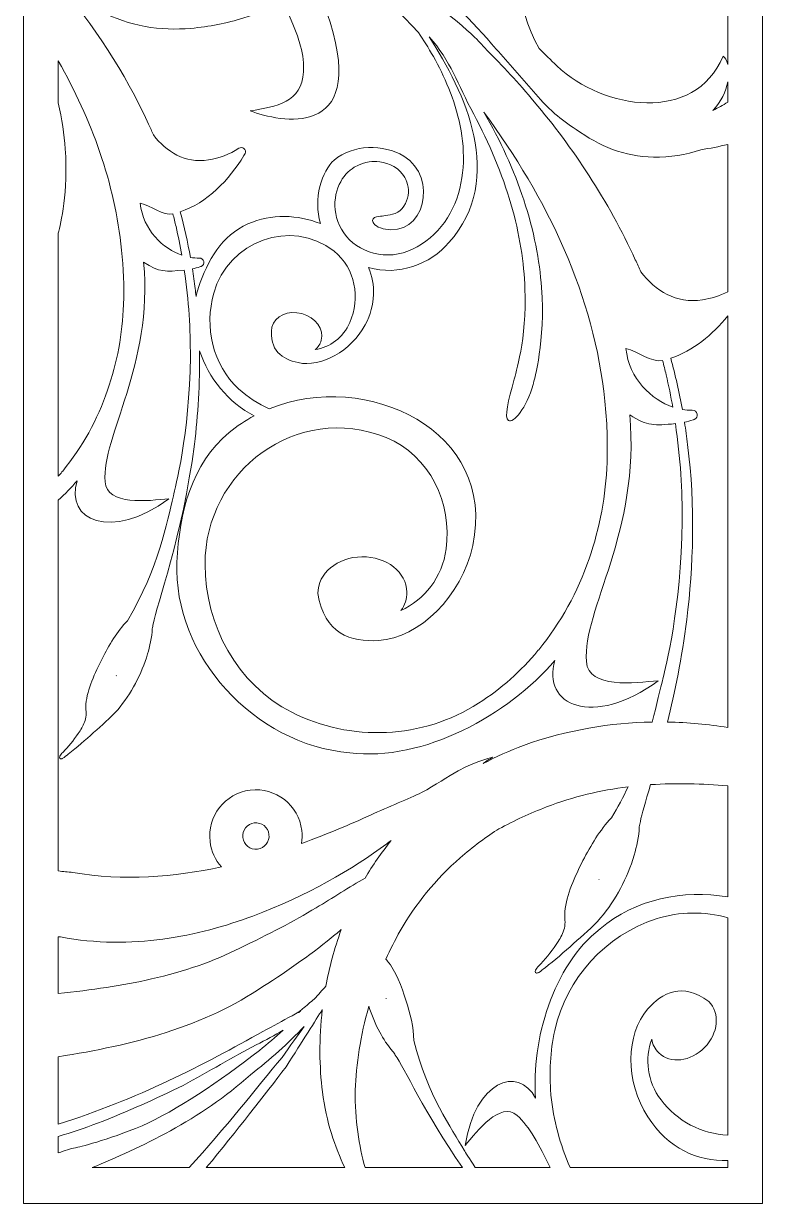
# Model space of a CAD drawing. Header units: centimetres. Extents: x -8.5 to 9.8, y -14.2 to 14.2.
# Drawn here: x 1.46 to 9.85, y -14.23 to -0.86 of the extents above; entities that cross this region are included whole.
import ezdxf

# ---------------------------------------------------------------- set-up
doc = ezdxf.new("R2010")
doc.units = ezdxf.units.CM
doc.header["$MEASUREMENT"] = 0
doc.layers.add('layer 1', color=7, linetype='Continuous')

msp = doc.modelspace()

# ---------------------------------------------------------------- linework, layer by layer
at = {"layer": 'layer 1', "color": 242, "lineweight": 9}
for points, knots in [([(9.84552, 14.24162), (9.84552, 14.24162), (1.46417, 14.24162), (1.46417, 14.24162), (1.46417, 14.24162), (1.46417, 14.24162), (1.46417, -14.23494), (1.46417, -14.23494), (1.46417, -14.23494), (1.46417, -14.23494), (9.84552, -14.23494), (9.84552, -14.23494), (9.84552, -14.23494), (9.84552, -14.23494), (9.84552, 14.24162), (9.84552, 14.24162)], [0, 0, 0, 0, 0.2, 0.2, 0.2, 0.2, 0.4, 0.4, 0.4, 0.4, 0.6, 0.6, 0.6, 0.6, 1, 1, 1, 1]), ([(1.85765, -0.40144), (1.85765, -0.40144), (1.85765, -0.30771), (1.85765, -0.30771), (1.85765, -0.30771), (1.91687, -0.37494), (1.98825, -0.45727), (2.07079, -0.52835), (2.07079, -0.52835), (2.15368, -0.60099), (2.24491, -0.66594), (2.34473, -0.71964), (2.34473, -0.71964), (2.65427, -0.89043), (3.02168, -0.94423), (3.36215, -0.91408), (3.36215, -0.91408), (3.56923, -0.89549), (3.7669, -0.85657), (3.96103, -0.79649), (3.96103, -0.79649), (4.10177, -0.75296), (4.23354, -0.70708), (4.3758, -0.58124), (4.3758, -0.58124), (4.05701, -0.58329), (3.72261, -0.611), (3.40088, -0.65195), (3.40088, -0.65195), (3.87973, -0.49921), (3.86939, -0.00051), (3.76792, 0.05022), (3.76792, 0.05022), (3.47796, -0.62961), (2.5648, -0.48889), (2.09039, -0.04586), (2.09039, -0.04586), (2.01103, 0.03245), (1.93363, 0.10767), (1.85765, 0.1802), (1.85765, 0.1802), (1.85765, 0.1802), (1.85765, 2.74201), (1.85765, 2.74201), (1.85765, 2.74201), (2.14894, 1.78289), (2.80915, 1.0714), (3.54164, 0.38582), (3.54164, 0.38582), (3.99459, -0.03813), (4.42247, -0.47857), (4.60727, -1.11497), (4.60727, -1.11497), (4.63537, -1.21811), (4.64503, -1.32027), (4.64008, -1.40723), (4.64008, -1.40723), (4.62022, -1.75596), (4.33416, -1.80027), (4.03429, -1.84935), (4.03429, -1.84935), (4.37155, -1.97768), (5.35401, -2.18018), (4.94233, -0.84509), (4.94233, -0.84509), (4.68913, -0.02399), (3.74183, 0.87117), (2.85068, 1.67992), (2.85068, 1.67992), (2.20253, 2.26813), (1.83531, 3.15393), (1.86625, 3.51108), (1.86625, 3.51108), (1.86625, 3.51108), (1.85814, 3.49352), (1.85814, 3.49352), (1.85814, 3.49352), (1.85814, 3.49352), (1.85765, 3.50298), (1.85765, 3.50298), (1.85765, 3.50298), (1.85765, 3.50298), (1.85765, 3.81947), (1.85765, 3.81947), (1.85765, 3.81947), (1.86472, 3.9558), (1.88146, 4.10242), (1.91195, 4.25738), (1.91195, 4.25738), (1.95902, 4.47213), (2.05014, 4.69158), (2.18069, 4.90267), (2.18069, 4.90267), (2.30514, 5.03348), (2.53987, 5.25689), (2.76569, 5.39449), (2.76569, 5.39449), (3.25912, 5.70134), (3.80877, 5.86312), (4.56466, 5.92776), (4.56466, 5.92776), (5.1375, 6.0281), (5.71449, 5.98097), (6.25069, 5.86491), (6.25069, 5.86491), (6.18165, 5.78776), (6.1347, 5.68933), (6.12128, 5.5786), (6.12128, 5.5786), (6.11123, 5.49621), (6.12089, 5.41605), (6.1465, 5.34273), (6.1465, 5.34273), (5.71621, 5.61073), (5.20777, 5.78378), (4.65119, 5.72834), (4.65119, 5.72834), (4.13941, 5.67736), (3.65246, 5.44843), (3.28785, 5.09636), (3.28785, 5.09636), (3.10568, 4.91943), (2.95387, 4.71349), (2.83988, 4.48846), (2.83988, 4.48846), (2.72621, 4.26314), (2.6535, 4.01962), (2.61351, 3.77343), (2.61351, 3.77343), (2.50308, 3.1052), (2.64905, 2.40576), (3.00786, 1.84269), (3.00786, 1.84269), (3.5986, 0.89269), (5.1583, -0.10163), (5.94348, -0.96251), (5.94348, -0.96251), (5.99772, -1.04243), (6.0549, -1.13393), (6.11316, -1.23477), (6.11316, -1.23477), (6.23423, -1.45141), (6.35613, -1.71735), (6.41696, -2.01962), (6.41696, -2.01962), (6.47793, -2.31879), (6.47275, -2.66333), (6.33073, -2.95757), (6.33073, -2.95757), (6.1934, -3.24665), (5.90487, -3.48124), (5.59941, -3.483), (5.59941, -3.483), (5.45081, -3.48412), (5.30396, -3.4314), (5.19811, -3.34448), (5.19811, -3.34448), (5.09122, -3.25737), (5.02608, -3.13381), (5.00463, -3.01493), (5.00463, -3.01493), (4.98251, -2.894), (5.00287, -2.77809), (5.04469, -2.68578), (5.04469, -2.68578), (5.08577, -2.59347), (5.15119, -2.52867), (5.21486, -2.48898), (5.21486, -2.48898), (5.34524, -2.40954), (5.45116, -2.42471), (5.47172, -2.42332), (5.47172, -2.42332), (5.56012, -2.43248), (5.69126, -2.45944), (5.77514, -2.58083), (5.77514, -2.58083), (5.8154, -2.64052), (5.83947, -2.72248), (5.82595, -2.80727), (5.82595, -2.80727), (5.81341, -2.89151), (5.76212, -2.97976), (5.67839, -3.01118), (5.67839, -3.01118), (5.59564, -3.04227), (5.53771, -3.03833), (5.4952, -3.04581), (5.4952, -3.04581), (5.45291, -3.05074), (5.42364, -3.0627), (5.42366, -3.09118), (5.42366, -3.09118), (5.42244, -3.11754), (5.45519, -3.16672), (5.54316, -3.1857), (5.54316, -3.1857), (6.01569, -3.29486), (6.17092, -2.60298), (5.77715, -2.36289), (5.77715, -2.36289), (5.54793, -2.22316), (5.19724, -2.22872), (4.98875, -2.40711), (4.98875, -2.40711), (4.84632, -2.52899), (4.74722, -2.84561), (4.83132, -3.12783), (4.83132, -3.12783), (4.57579, -3.02594), (4.27599, -3.0126), (4.00895, -3.13093), (4.00895, -3.13093), (3.71501, -3.26118), (3.55182, -3.54165), (3.44857, -3.85306), (3.44857, -3.85306), (3.4377, -3.88584), (3.4287, -3.91907), (3.42129, -3.95259), (3.42129, -3.95259), (3.41805, -3.92325), (3.41459, -3.89387), (3.41093, -3.86444), (3.41093, -3.86444), (3.40184, -3.78993), (3.39118, -3.71504), (3.3791, -3.64043), (3.3791, -3.64043), (3.40782, -3.63419), (3.43671, -3.62652), (3.46488, -3.61713), (3.46488, -3.61713), (3.4688, -3.61549), (3.47296, -3.61421), (3.47738, -3.61263), (3.47738, -3.61263), (3.53033, -3.59365), (3.51068, -3.51674), (3.45713, -3.5183), (3.45713, -3.5183), (3.42262, -3.51925), (3.38969, -3.51697), (3.35773, -3.51202), (3.35773, -3.51202), (3.32606, -3.33894), (3.28725, -3.16548), (3.24068, -2.99346), (3.24068, -2.99346), (3.54336, -2.89363), (3.79967, -2.63169), (3.96339, -2.35555), (3.96339, -2.35555), (3.96799, -2.34871), (3.97193, -2.34154), (3.97624, -2.33425), (3.97624, -2.33425), (4.00126, -2.28996), (3.94234, -2.24737), (3.90423, -2.27396), (3.90423, -2.27396), (3.80354, -2.34347), (3.68092, -2.38481), (3.56084, -2.40438), (3.56084, -2.40438), (3.29044, -2.44798), (3.08901, -2.313), (2.93698, -2.12291), (2.93698, -2.12291), (2.9194, -2.08217), (2.90115, -2.04198), (2.88291, -2.00168), (2.88291, -2.00168), (2.61185, -1.40756), (2.25018, -0.86631), (1.86275, -0.4075), (1.86275, -0.4075), (1.86275, -0.4075), (1.85765, -0.40144), (1.85765, -0.40144)], [0, 0, 0, 0, 0.01408451, 0.01408451, 0.01408451, 0.01408451, 0.02816901, 0.02816901, 0.02816901, 0.02816901, 0.04225352, 0.04225352, 0.04225352, 0.04225352, 0.05633803, 0.05633803, 0.05633803, 0.05633803, 0.07042254, 0.07042254, 0.07042254, 0.07042254, 0.08450704, 0.08450704, 0.08450704, 0.08450704, 0.09859155, 0.09859155, 0.09859155, 0.09859155, 0.11267606, 0.11267606, 0.11267606, 0.11267606, 0.12676056, 0.12676056, 0.12676056, 0.12676056, 0.14084507, 0.14084507, 0.14084507, 0.14084507, 0.15492958, 0.15492958, 0.15492958, 0.15492958, 0.16901408, 0.16901408, 0.16901408, 0.16901408, 0.18309859, 0.18309859, 0.18309859, 0.18309859, 0.1971831, 0.1971831, 0.1971831, 0.1971831, 0.21126761, 0.21126761, 0.21126761, 0.21126761, 0.22535211, 0.22535211, 0.22535211, 0.22535211, 0.23943662, 0.23943662, 0.23943662, 0.23943662, 0.25352113, 0.25352113, 0.25352113, 0.25352113, 0.26760563, 0.26760563, 0.26760563, 0.26760563, 0.28169014, 0.28169014, 0.28169014, 0.28169014, 0.29577465, 0.29577465, 0.29577465, 0.29577465, 0.30985915, 0.30985915, 0.30985915, 0.30985915, 0.32394366, 0.32394366, 0.32394366, 0.32394366, 0.33802817, 0.33802817, 0.33802817, 0.33802817, 0.35211268, 0.35211268, 0.35211268, 0.35211268, 0.36619718, 0.36619718, 0.36619718, 0.36619718, 0.38028169, 0.38028169, 0.38028169, 0.38028169, 0.3943662, 0.3943662, 0.3943662, 0.3943662, 0.4084507, 0.4084507, 0.4084507, 0.4084507, 0.42253521, 0.42253521, 0.42253521, 0.42253521, 0.43661972, 0.43661972, 0.43661972, 0.43661972, 0.45070423, 0.45070423, 0.45070423, 0.45070423, 0.46478873, 0.46478873, 0.46478873, 0.46478873, 0.47887324, 0.47887324, 0.47887324, 0.47887324, 0.49295775, 0.49295775, 0.49295775, 0.49295775, 0.50704225, 0.50704225, 0.50704225, 0.50704225, 0.52112676, 0.52112676, 0.52112676, 0.52112676, 0.53521127, 0.53521127, 0.53521127, 0.53521127, 0.54929577, 0.54929577, 0.54929577, 0.54929577, 0.56338028, 0.56338028, 0.56338028, 0.56338028, 0.57746479, 0.57746479, 0.57746479, 0.57746479, 0.5915493, 0.5915493, 0.5915493, 0.5915493, 0.6056338, 0.6056338, 0.6056338, 0.6056338, 0.61971831, 0.61971831, 0.61971831, 0.61971831, 0.63380282, 0.63380282, 0.63380282, 0.63380282, 0.64788732, 0.64788732, 0.64788732, 0.64788732, 0.66197183, 0.66197183, 0.66197183, 0.66197183, 0.67605634, 0.67605634, 0.67605634, 0.67605634, 0.69014085, 0.69014085, 0.69014085, 0.69014085, 0.70422535, 0.70422535, 0.70422535, 0.70422535, 0.71830986, 0.71830986, 0.71830986, 0.71830986, 0.73239437, 0.73239437, 0.73239437, 0.73239437, 0.74647887, 0.74647887, 0.74647887, 0.74647887, 0.76056338, 0.76056338, 0.76056338, 0.76056338, 0.77464789, 0.77464789, 0.77464789, 0.77464789, 0.78873239, 0.78873239, 0.78873239, 0.78873239, 0.8028169, 0.8028169, 0.8028169, 0.8028169, 0.81690141, 0.81690141, 0.81690141, 0.81690141, 0.83098592, 0.83098592, 0.83098592, 0.83098592, 0.84507042, 0.84507042, 0.84507042, 0.84507042, 0.85915493, 0.85915493, 0.85915493, 0.85915493, 0.87323944, 0.87323944, 0.87323944, 0.87323944, 0.88732394, 0.88732394, 0.88732394, 0.88732394, 0.90140845, 0.90140845, 0.90140845, 0.90140845, 0.91549296, 0.91549296, 0.91549296, 0.91549296, 0.92957746, 0.92957746, 0.92957746, 0.92957746, 0.94366197, 0.94366197, 0.94366197, 0.94366197, 0.95774648, 0.95774648, 0.95774648, 0.95774648, 0.97183099, 0.97183099, 0.97183099, 0.97183099, 1, 1, 1, 1]), ([(9.45203, 1.64012), (9.45203, 1.64012), (9.45203, 0.5022), (9.45203, 0.5022), (9.45203, 0.5022), (9.09065, 0.62157), (8.70198, 0.59526), (8.44998, 0.41685), (8.44998, 0.41685), (8.20064, 0.24035), (8.03256, -0.01315), (8.25817, -0.39946), (8.25817, -0.39946), (8.3932, -0.57017), (8.67346, -0.57413), (8.88334, -0.40802), (8.88334, -0.40802), (9.09496, -0.24197), (9.15674, 0.03116), (9.02219, 0.20125), (9.02219, 0.20125), (8.97697, 0.2593), (8.91515, 0.29815), (8.8457, 0.31728), (8.8457, 0.31728), (9.04665, 0.36597), (9.26085, 0.3458), (9.45203, 0.24662), (9.45203, 0.24662), (9.45203, 0.24662), (9.45203, -1.32229), (9.45203, -1.32229), (9.45203, -1.32229), (9.44112, -1.27595), (9.42207, -1.24305), (9.39868, -1.23136), (9.39868, -1.23136), (9.07274, -1.99556), (8.04626, -1.83737), (7.51297, -1.33939), (7.51297, -1.33939), (7.44458, -1.2719), (7.37746, -1.20641), (7.31138, -1.14278), (7.31138, -1.14278), (7.04875, -0.66532), (6.98992, -0.08009), (7.21916, 0.43032), (7.21916, 0.43032), (7.51546, 1.08918), (8.14719, 1.5576), (8.8681, 1.63737), (8.8681, 1.63737), (9.06458, 1.65905), (9.25984, 1.65916), (9.45203, 1.64012)], [0, 0, 0, 0, 0.06666667, 0.06666667, 0.06666667, 0.06666667, 0.13333333, 0.13333333, 0.13333333, 0.13333333, 0.2, 0.2, 0.2, 0.2, 0.26666667, 0.26666667, 0.26666667, 0.26666667, 0.33333333, 0.33333333, 0.33333333, 0.33333333, 0.4, 0.4, 0.4, 0.4, 0.46666667, 0.46666667, 0.46666667, 0.46666667, 0.53333333, 0.53333333, 0.53333333, 0.53333333, 0.6, 0.6, 0.6, 0.6, 0.66666667, 0.66666667, 0.66666667, 0.66666667, 0.73333333, 0.73333333, 0.73333333, 0.73333333, 0.8, 0.8, 0.8, 0.8, 0.86666667, 0.86666667, 0.86666667, 0.86666667, 1, 1, 1, 1]), ([(9.45203, -2.22916), (9.45203, -2.22916), (9.45203, -3.90216), (9.45203, -3.90216), (9.45203, -3.90216), (9.36204, -3.94617), (9.26324, -3.97473), (9.1659, -3.99057), (9.1659, -3.99057), (8.86195, -4.03959), (8.63551, -3.88784), (8.46463, -3.67417), (8.46463, -3.67417), (8.44486, -3.62839), (8.42436, -3.5832), (8.40385, -3.53792), (8.40385, -3.53792), (8.09915, -2.87006), (7.69259, -2.26163), (7.25708, -1.74589), (7.25708, -1.74589), (7.07916, -1.53406), (6.89726, -1.33745), (6.71573, -1.15604), (6.71573, -1.15604), (6.68019, -1.11743), (6.64423, -1.07876), (6.60777, -1.04038), (6.60777, -1.04038), (6.32741, -0.74584), (4.60029, 0.54928), (4.30801, 0.70219), (4.30801, 0.70219), (4.8935, 0.46344), (5.46375, 0.15306), (5.94352, -0.26013), (5.94352, -0.26013), (6.26009, -0.52812), (6.54688, -0.8316), (6.82652, -1.14858), (6.82652, -1.14858), (6.96669, -1.30698), (7.10587, -1.46816), (7.24776, -1.62966), (7.24776, -1.62966), (7.31501, -1.70595), (7.3965, -1.80038), (7.49094, -1.88174), (7.49094, -1.88174), (7.56546, -1.94706), (7.64603, -2.00682), (7.73271, -2.05902), (7.73271, -2.05902), (7.99167, -2.24748), (8.28184, -2.37011), (8.61022, -2.37441), (8.61022, -2.37441), (8.79598, -2.37685), (8.97639, -2.34666), (9.1467, -2.2907), (9.1467, -2.2907), (9.25004, -2.27499), (9.35162, -2.25452), (9.45203, -2.22916)], [0, 0, 0, 0, 0.05882353, 0.05882353, 0.05882353, 0.05882353, 0.11764706, 0.11764706, 0.11764706, 0.11764706, 0.17647059, 0.17647059, 0.17647059, 0.17647059, 0.23529412, 0.23529412, 0.23529412, 0.23529412, 0.29411765, 0.29411765, 0.29411765, 0.29411765, 0.35294118, 0.35294118, 0.35294118, 0.35294118, 0.41176471, 0.41176471, 0.41176471, 0.41176471, 0.47058824, 0.47058824, 0.47058824, 0.47058824, 0.52941176, 0.52941176, 0.52941176, 0.52941176, 0.58823529, 0.58823529, 0.58823529, 0.58823529, 0.64705882, 0.64705882, 0.64705882, 0.64705882, 0.70588235, 0.70588235, 0.70588235, 0.70588235, 0.76470588, 0.76470588, 0.76470588, 0.76470588, 0.82352941, 0.82352941, 0.82352941, 0.82352941, 0.88235294, 0.88235294, 0.88235294, 0.88235294, 1, 1, 1, 1]), ([(4.25146, -5.22634), (4.12485, -5.17175), (4.00669, -5.09604), (3.90335, -5.00088), (3.90335, -5.00088), (3.60703, -4.72777), (3.51481, -4.2968), (3.6209, -3.91785), (3.6209, -3.91785), (3.78576, -3.32833), (4.49246, -3.05878), (4.98585, -3.44174), (4.98585, -3.44174), (5.22991, -3.63193), (5.28475, -3.97553), (5.16533, -4.24868), (5.16533, -4.24868), (5.08912, -4.42312), (4.93866, -4.52815), (4.77149, -4.55619), (4.77149, -4.55619), (4.80519, -4.52935), (4.83006, -4.49342), (4.84128, -4.45087), (4.84128, -4.45087), (4.87529, -4.32567), (4.77709, -4.18996), (4.62163, -4.14837), (4.62163, -4.14837), (4.46711, -4.10636), (4.31387, -4.17444), (4.27974, -4.3001), (4.27974, -4.3001), (4.24649, -4.56566), (4.39857, -4.66558), (4.57722, -4.70404), (4.57722, -4.70404), (4.83769, -4.76012), (5.18023, -4.5753), (5.33851, -4.2757), (5.33851, -4.2757), (5.46139, -4.04308), (5.45928, -3.8183), (5.37609, -3.62602), (5.37609, -3.62602), (5.71851, -3.7238), (6.07768, -3.58868), (6.28905, -3.34253), (6.28905, -3.34253), (6.94173, -2.60535), (6.46712, -1.63474), (6.06524, -1.00991), (6.06524, -1.00991), (6.3123, -1.2888), (6.38343, -1.54003), (6.57024, -1.88703), (6.57024, -1.88703), (6.74835, -2.21645), (6.89485, -2.56487), (6.99255, -2.90472), (6.99255, -2.90472), (7.09195, -3.24479), (7.14102, -3.57508), (7.15155, -3.86357), (7.15155, -3.86357), (7.17356, -4.44275), (7.043, -4.83504), (7.02872, -4.89291), (7.02872, -4.89291), (6.96302, -5.13334), (6.91396, -5.32923), (6.96497, -5.36094), (6.96497, -5.36094), (7.01908, -5.39457), (7.17211, -5.21619), (7.24353, -4.95334), (7.24353, -4.95334), (7.25971, -4.89042), (7.38508, -4.4616), (7.34002, -3.85256), (7.34002, -3.85256), (7.31822, -3.54994), (7.25372, -3.20711), (7.13864, -2.85958), (7.13864, -2.85958), (7.02824, -2.52268), (6.87143, -2.18298), (6.68562, -1.86321), (6.68562, -1.86321), (7.40746, -2.84416), (7.93766, -3.94664), (8.05886, -5.13995), (8.05886, -5.13995), (8.08305, -5.36811), (8.09117, -5.60027), (8.08307, -5.83495), (8.08307, -5.83495), (8.07003, -6.2062), (8.00181, -6.57705), (7.88022, -6.92694), (7.88022, -6.92694), (7.75006, -7.30125), (7.55902, -7.65264), (7.30753, -7.95759), (7.30753, -7.95759), (7.30398, -7.96063), (7.30054, -7.96503), (7.29832, -7.96876), (7.29832, -7.96876), (7.10745, -8.19768), (6.88317, -8.39992), (6.62543, -8.56526), (6.62543, -8.56526), (5.99152, -8.97159), (5.17582, -9.00601), (4.50647, -8.66774), (4.50647, -8.66774), (3.88251, -8.35202), (3.52461, -7.67614), (3.52239, -6.99326), (3.52239, -6.99326), (3.51862, -5.93103), (4.5709, -5.14656), (5.57585, -5.55243), (5.57585, -5.55243), (6.07336, -5.75446), (6.32755, -6.30215), (6.25744, -6.81468), (6.25744, -6.81468), (6.21272, -7.142), (6.01123, -7.38851), (5.7454, -7.51447), (5.7454, -7.51447), (5.78896, -7.45369), (5.8135, -7.38196), (5.81209, -7.30559), (5.81209, -7.30559), (5.80964, -7.08047), (5.58144, -6.90037), (5.30222, -6.90452), (5.30222, -6.90452), (5.02436, -6.9075), (4.80076, -7.0937), (4.80323, -7.31964), (4.80323, -7.31964), (4.8734, -7.77873), (5.17457, -7.87357), (5.49104, -7.85322), (5.49104, -7.85322), (5.95246, -7.82358), (6.43688, -7.35292), (6.55932, -6.77781), (6.55932, -6.77781), (6.83795, -5.46892), (5.35561, -4.78123), (4.25146, -5.22634)], [0, 0, 0, 0, 0.025, 0.025, 0.025, 0.025, 0.05, 0.05, 0.05, 0.05, 0.075, 0.075, 0.075, 0.075, 0.1, 0.1, 0.1, 0.1, 0.125, 0.125, 0.125, 0.125, 0.15, 0.15, 0.15, 0.15, 0.175, 0.175, 0.175, 0.175, 0.2, 0.2, 0.2, 0.2, 0.225, 0.225, 0.225, 0.225, 0.25, 0.25, 0.25, 0.25, 0.275, 0.275, 0.275, 0.275, 0.3, 0.3, 0.3, 0.3, 0.325, 0.325, 0.325, 0.325, 0.35, 0.35, 0.35, 0.35, 0.375, 0.375, 0.375, 0.375, 0.4, 0.4, 0.4, 0.4, 0.425, 0.425, 0.425, 0.425, 0.45, 0.45, 0.45, 0.45, 0.475, 0.475, 0.475, 0.475, 0.5, 0.5, 0.5, 0.5, 0.525, 0.525, 0.525, 0.525, 0.55, 0.55, 0.55, 0.55, 0.575, 0.575, 0.575, 0.575, 0.6, 0.6, 0.6, 0.6, 0.625, 0.625, 0.625, 0.625, 0.65, 0.65, 0.65, 0.65, 0.675, 0.675, 0.675, 0.675, 0.7, 0.7, 0.7, 0.7, 0.725, 0.725, 0.725, 0.725, 0.75, 0.75, 0.75, 0.75, 0.775, 0.775, 0.775, 0.775, 0.8, 0.8, 0.8, 0.8, 0.825, 0.825, 0.825, 0.825, 0.85, 0.85, 0.85, 0.85, 0.875, 0.875, 0.875, 0.875, 0.9, 0.9, 0.9, 0.9, 0.925, 0.925, 0.925, 0.925, 0.95, 0.95, 0.95, 0.95, 1, 1, 1, 1]), ([(1.85765, -5.99236), (1.85765, -5.99236), (1.85765, -3.23462), (1.85765, -3.23462), (1.85765, -3.23462), (1.88581, -3.12738), (1.97264, -2.76951), (1.93653, -2.2816), (1.93653, -2.2816), (1.92476, -2.11815), (1.899, -1.94153), (1.85765, -1.75877), (1.85765, -1.75877), (1.85765, -1.75877), (1.85765, -1.2842), (1.85765, -1.2842), (1.85765, -1.2842), (2.23595, -1.9505), (2.49894, -2.66801), (2.57601, -3.42686), (2.57601, -3.42686), (2.59755, -3.62984), (2.60476, -3.83636), (2.59755, -4.04512), (2.59755, -4.04512), (2.58594, -4.37539), (2.52526, -4.70529), (2.4171, -5.01657), (2.4171, -5.01657), (2.30131, -5.34954), (2.13136, -5.66215), (1.90764, -5.93342), (1.90764, -5.93342), (1.90447, -5.93613), (1.90142, -5.94005), (1.89943, -5.94337), (1.89943, -5.94337), (1.88569, -5.95985), (1.87178, -5.97619), (1.85765, -5.99236)], [0, 0, 0, 0, 0.09090909, 0.09090909, 0.09090909, 0.09090909, 0.18181818, 0.18181818, 0.18181818, 0.18181818, 0.27272727, 0.27272727, 0.27272727, 0.27272727, 0.36363636, 0.36363636, 0.36363636, 0.36363636, 0.45454545, 0.45454545, 0.45454545, 0.45454545, 0.54545455, 0.54545455, 0.54545455, 0.54545455, 0.63636364, 0.63636364, 0.63636364, 0.63636364, 0.72727273, 0.72727273, 0.72727273, 0.72727273, 0.81818182, 0.81818182, 0.81818182, 0.81818182, 1, 1, 1, 1]), ([(9.45203, -1.52068), (9.45203, -1.52068), (9.45203, -1.74942), (9.45203, -1.74942), (9.45203, -1.74942), (9.39745, -1.78531), (9.34074, -1.81701), (9.28237, -1.84457), (9.28237, -1.84457), (9.38069, -1.74508), (9.43211, -1.62693), (9.45203, -1.52068)], [0, 0, 0, 0, 0.25, 0.25, 0.25, 0.25, 0.5, 0.5, 0.5, 0.5, 1, 1, 1, 1]), ([(3.15793, -3.01638), (3.17055, -3.06461), (3.18226, -3.11306), (3.19338, -3.16083), (3.19338, -3.16083), (3.21915, -3.27024), (3.24147, -3.37929), (3.2607, -3.48717), (3.2607, -3.48717), (3.05113, -3.41272), (2.81735, -3.20266), (2.78759, -2.89495), (2.78759, -2.89495), (2.91049, -2.92349), (3.04454, -3.04181), (3.15793, -3.01638)], [0, 0, 0, 0, 0.2, 0.2, 0.2, 0.2, 0.4, 0.4, 0.4, 0.4, 0.6, 0.6, 0.6, 0.6, 1, 1, 1, 1]), ([(1.85765, -10.46643), (1.85765, -10.46643), (1.85765, -6.26273), (1.85765, -6.26273), (1.85765, -6.26273), (1.93541, -6.19162), (2.00716, -6.11798), (2.07161, -6.04311), (2.07161, -6.04311), (1.93191, -6.4906), (2.45498, -6.73134), (3.11359, -6.24669), (3.11359, -6.24669), (2.87596, -6.26893), (2.40839, -6.32963), (2.38874, -6.05387), (2.38874, -6.05387), (2.35142, -5.52972), (2.9358, -4.73793), (2.82583, -3.56443), (2.82583, -3.56443), (3.00715, -3.68258), (3.07486, -3.67348), (3.28733, -3.65415), (3.28733, -3.65415), (3.33894, -4.00216), (3.35773, -4.33471), (3.3562, -4.63629), (3.3562, -4.63629), (3.34664, -5.52201), (3.18132, -6.13076), (3.1653, -6.21246), (3.1653, -6.21246), (3.08342, -6.52119), (3.00628, -7.01888), (2.64153, -7.63092), (2.64153, -7.63092), (2.52688, -7.74905), (2.43316, -7.90768), (2.35472, -8.06036), (2.35472, -8.06036), (2.27466, -8.21725), (2.18668, -8.40653), (2.17103, -8.57369), (2.17103, -8.57369), (2.17064, -8.57465), (2.17066, -8.5751), (2.17099, -8.57618), (2.17099, -8.57618), (2.17084, -8.57687), (2.1706, -8.57757), (2.17049, -8.57859), (2.17049, -8.57859), (2.16722, -8.63475), (2.18088, -8.68412), (2.16684, -8.74324), (2.16684, -8.74324), (2.15621, -8.78909), (2.12973, -8.83584), (2.10426, -8.87671), (2.10426, -8.87671), (2.05392, -8.95777), (1.99238, -9.03219), (1.92992, -9.10184), (1.92992, -9.10184), (1.91779, -9.11455), (1.90163, -9.12846), (1.88901, -9.14406), (1.88901, -9.14406), (1.88327, -9.15047), (1.87842, -9.15728), (1.87483, -9.16419), (1.87483, -9.16419), (1.86441, -9.18445), (1.8797, -9.19944), (1.89657, -9.19366), (1.89657, -9.19366), (1.90003, -9.19287), (1.90405, -9.19098), (1.90787, -9.18876), (1.90787, -9.18876), (1.92959, -9.17751), (1.95282, -9.1566), (1.97162, -9.1418), (1.97162, -9.1418), (2.06975, -9.0658), (2.16508, -8.98261), (2.25921, -8.89812), (2.25921, -8.89812), (2.35198, -8.81479), (2.44713, -8.73628), (2.53181, -8.63802), (2.53181, -8.63802), (2.68561, -8.45826), (2.80214, -8.23534), (2.87064, -8.00644), (2.87064, -8.00644), (2.89648, -7.92124), (2.92081, -7.81481), (2.92276, -7.72099), (2.92276, -7.72099), (2.92695, -7.70331), (2.93057, -7.68553), (2.9342, -7.66705), (2.9342, -7.66705), (2.97231, -7.44479), (3.26588, -6.69058), (3.40212, -5.62762), (3.40212, -5.62762), (3.44313, -5.29931), (3.46662, -4.94169), (3.46005, -4.56813), (3.46005, -4.56813), (3.56314, -4.87853), (3.78518, -5.156), (4.07955, -5.3067), (4.07955, -5.3067), (3.9808, -5.35952), (3.88627, -5.42237), (3.79784, -5.49585), (3.79784, -5.49585), (3.36874, -5.8524), (3.22901, -6.39786), (3.20402, -6.96667), (3.20402, -6.96667), (3.15778, -8.01984), (4.08115, -9.03698), (5.16363, -9.12582), (5.16363, -9.12582), (6.00166, -9.2339), (6.96434, -8.69371), (7.49185, -8.08088), (7.49185, -8.08088), (7.33482, -8.58393), (7.9228, -8.85452), (8.66314, -8.30974), (8.66314, -8.30974), (8.39603, -8.33474), (7.87043, -8.40296), (7.84834, -8.09298), (7.84834, -8.09298), (7.80639, -7.50376), (8.46331, -6.61375), (8.33968, -5.29458), (8.33968, -5.29458), (8.54349, -5.4274), (8.61961, -5.4172), (8.85845, -5.39546), (8.85845, -5.39546), (8.91648, -5.78666), (8.93759, -6.16048), (8.93587, -6.49947), (8.93587, -6.49947), (8.9251, -7.49513), (8.73928, -8.17941), (8.72127, -8.27126), (8.72127, -8.27126), (8.68485, -8.40857), (8.64923, -8.57915), (8.59412, -8.77777), (8.59412, -8.77777), (8.12477, -8.78631), (7.63352, -8.86627), (7.13336, -9.04322), (7.13336, -9.04322), (6.97626, -9.10411), (6.82404, -9.17267), (6.67786, -9.24773), (6.67786, -9.24773), (6.74749, -9.19804), (6.78915, -9.17675), (6.78793, -9.175), (6.78793, -9.175), (6.7905, -9.17863), (6.63818, -9.19884), (6.39574, -9.3321), (6.39574, -9.3321), (6.27603, -9.39665), (6.1356, -9.49249), (5.97884, -9.5776), (5.97884, -9.5776), (5.83727, -9.6468), (5.60697, -9.73634), (5.39842, -9.83407), (5.39842, -9.83407), (5.17048, -9.93701), (4.90671, -10.0498), (4.6175, -10.15434), (4.6175, -10.15434), (4.62523, -10.10675), (4.62647, -10.05734), (4.62035, -10.00708), (4.62035, -10.00708), (4.58528, -9.71926), (4.32413, -9.5153), (4.03632, -9.55012), (4.03632, -9.55012), (3.74887, -9.58531), (3.54477, -9.84601), (3.57982, -10.13334), (3.57982, -10.13334), (3.59324, -10.24407), (3.64019, -10.34244), (3.70924, -10.4196), (3.70924, -10.4196), (3.17304, -10.53568), (2.59603, -10.58285), (2.0232, -10.48251), (2.0232, -10.48251), (1.96688, -10.47769), (1.91175, -10.47235), (1.85765, -10.46643)], [0, 0, 0, 0, 0.01851852, 0.01851852, 0.01851852, 0.01851852, 0.03703704, 0.03703704, 0.03703704, 0.03703704, 0.05555556, 0.05555556, 0.05555556, 0.05555556, 0.07407407, 0.07407407, 0.07407407, 0.07407407, 0.09259259, 0.09259259, 0.09259259, 0.09259259, 0.11111111, 0.11111111, 0.11111111, 0.11111111, 0.12962963, 0.12962963, 0.12962963, 0.12962963, 0.14814815, 0.14814815, 0.14814815, 0.14814815, 0.16666667, 0.16666667, 0.16666667, 0.16666667, 0.18518519, 0.18518519, 0.18518519, 0.18518519, 0.2037037, 0.2037037, 0.2037037, 0.2037037, 0.22222222, 0.22222222, 0.22222222, 0.22222222, 0.24074074, 0.24074074, 0.24074074, 0.24074074, 0.25925926, 0.25925926, 0.25925926, 0.25925926, 0.27777778, 0.27777778, 0.27777778, 0.27777778, 0.2962963, 0.2962963, 0.2962963, 0.2962963, 0.31481481, 0.31481481, 0.31481481, 0.31481481, 0.33333333, 0.33333333, 0.33333333, 0.33333333, 0.35185185, 0.35185185, 0.35185185, 0.35185185, 0.37037037, 0.37037037, 0.37037037, 0.37037037, 0.38888889, 0.38888889, 0.38888889, 0.38888889, 0.40740741, 0.40740741, 0.40740741, 0.40740741, 0.42592593, 0.42592593, 0.42592593, 0.42592593, 0.44444444, 0.44444444, 0.44444444, 0.44444444, 0.46296296, 0.46296296, 0.46296296, 0.46296296, 0.48148148, 0.48148148, 0.48148148, 0.48148148, 0.5, 0.5, 0.5, 0.5, 0.51851852, 0.51851852, 0.51851852, 0.51851852, 0.53703704, 0.53703704, 0.53703704, 0.53703704, 0.55555556, 0.55555556, 0.55555556, 0.55555556, 0.57407407, 0.57407407, 0.57407407, 0.57407407, 0.59259259, 0.59259259, 0.59259259, 0.59259259, 0.61111111, 0.61111111, 0.61111111, 0.61111111, 0.62962963, 0.62962963, 0.62962963, 0.62962963, 0.64814815, 0.64814815, 0.64814815, 0.64814815, 0.66666667, 0.66666667, 0.66666667, 0.66666667, 0.68518519, 0.68518519, 0.68518519, 0.68518519, 0.7037037, 0.7037037, 0.7037037, 0.7037037, 0.72222222, 0.72222222, 0.72222222, 0.72222222, 0.74074074, 0.74074074, 0.74074074, 0.74074074, 0.75925926, 0.75925926, 0.75925926, 0.75925926, 0.77777778, 0.77777778, 0.77777778, 0.77777778, 0.7962963, 0.7962963, 0.7962963, 0.7962963, 0.81481481, 0.81481481, 0.81481481, 0.81481481, 0.83333333, 0.83333333, 0.83333333, 0.83333333, 0.85185185, 0.85185185, 0.85185185, 0.85185185, 0.87037037, 0.87037037, 0.87037037, 0.87037037, 0.88888889, 0.88888889, 0.88888889, 0.88888889, 0.90740741, 0.90740741, 0.90740741, 0.90740741, 0.92592593, 0.92592593, 0.92592593, 0.92592593, 0.94444444, 0.94444444, 0.94444444, 0.94444444, 0.96296296, 0.96296296, 0.96296296, 0.96296296, 1, 1, 1, 1]), ([(9.45203, -4.17492), (9.45203, -4.17492), (9.45203, -8.84054), (9.45203, -8.84054), (9.45203, -8.84054), (9.23181, -8.8045), (9.00393, -8.78248), (8.77001, -8.77793), (8.77001, -8.77793), (8.85103, -8.44503), (8.9312, -8.05291), (8.98748, -7.61383), (8.98748, -7.61383), (9.06194, -7.01797), (9.08501, -6.33637), (8.99739, -5.63185), (8.99739, -5.63185), (8.98717, -5.54808), (8.97519, -5.4639), (8.96161, -5.38002), (8.96161, -5.38002), (8.9939, -5.373), (9.02636, -5.36438), (9.05805, -5.35383), (9.05805, -5.35383), (9.06246, -5.352), (9.06712, -5.35055), (9.0721, -5.34877), (9.0721, -5.34877), (9.13162, -5.32745), (9.10953, -5.241), (9.04932, -5.24276), (9.04932, -5.24276), (9.01052, -5.2438), (8.97351, -5.24125), (8.93759, -5.23568), (8.93759, -5.23568), (8.90199, -5.04111), (8.85838, -4.84615), (8.80601, -4.65277), (8.80601, -4.65277), (9.05652, -4.57015), (9.27877, -4.38875), (9.45203, -4.17492)], [0, 0, 0, 0, 0.08333333, 0.08333333, 0.08333333, 0.08333333, 0.16666667, 0.16666667, 0.16666667, 0.16666667, 0.25, 0.25, 0.25, 0.25, 0.33333333, 0.33333333, 0.33333333, 0.33333333, 0.41666667, 0.41666667, 0.41666667, 0.41666667, 0.5, 0.5, 0.5, 0.5, 0.58333333, 0.58333333, 0.58333333, 0.58333333, 0.66666667, 0.66666667, 0.66666667, 0.66666667, 0.75, 0.75, 0.75, 0.75, 0.83333333, 0.83333333, 0.83333333, 0.83333333, 1, 1, 1, 1]), ([(8.713, -4.67853), (8.72718, -4.73275), (8.74034, -4.78721), (8.75285, -4.84091), (8.75285, -4.84091), (8.78183, -4.96391), (8.80692, -5.08646), (8.8285, -5.20776), (8.8285, -5.20776), (8.59294, -5.12405), (8.33013, -4.88793), (8.2967, -4.54202), (8.2967, -4.54202), (8.43485, -4.57412), (8.58554, -4.70711), (8.713, -4.67853)], [0, 0, 0, 0, 0.2, 0.2, 0.2, 0.2, 0.4, 0.4, 0.4, 0.4, 0.6, 0.6, 0.6, 0.6, 1, 1, 1, 1]), ([(2.51485, -8.25132), (2.51485, -8.25132), (2.51452, -8.25159), (2.51434, -8.25128), (2.51434, -8.25128), (2.51452, -8.25159), (2.51494, -8.25178), (2.51494, -8.25178), (2.51494, -8.25178), (2.51587, -8.25188), (2.51656, -8.25238), (2.51728, -8.25246), (2.51728, -8.25246), (2.51656, -8.25238), (2.51587, -8.25188), (2.51485, -8.25132)], [0, 0, 0, 0, 0.2, 0.2, 0.2, 0.2, 0.4, 0.4, 0.4, 0.4, 0.6, 0.6, 0.6, 0.6, 1, 1, 1, 1]), ([(7.4386, -13.82928), (7.4386, -13.82928), (6.58825, -13.82928), (6.58825, -13.82928), (6.58825, -13.82928), (6.51833, -13.72391), (6.47692, -13.65391), (6.46282, -13.63287), (6.46282, -13.63287), (6.31792, -13.3827), (6.04918, -13.01444), (5.89167, -12.38905), (5.89167, -12.38905), (5.88962, -12.24004), (5.84827, -12.07849), (5.80092, -11.93049), (5.80092, -11.93049), (5.75194, -11.77876), (5.6873, -11.60123), (5.59048, -11.4841), (5.59048, -11.4841), (5.59012, -11.48323), (5.58983, -11.48296), (5.58892, -11.48248), (5.58892, -11.48248), (5.58857, -11.48192), (5.58826, -11.48134), (5.58768, -11.4806), (5.58768, -11.4806), (5.58343, -11.47581), (5.57908, -11.47124), (5.57466, -11.46685), (5.57466, -11.46685), (5.62312, -11.3581), (5.67711, -11.25033), (5.7371, -11.14454), (5.7371, -11.14454), (5.90798, -10.84233), (6.13828, -10.56272), (6.41779, -10.31584), (6.41779, -10.31584), (6.54979, -10.19999), (6.73295, -10.06532), (6.85571, -9.98934), (6.85571, -9.98934), (7.02965, -9.89558), (7.21039, -9.81279), (7.39685, -9.74011), (7.39685, -9.74011), (7.70092, -9.62282), (8.01153, -9.55058), (8.32201, -9.51209), (8.32201, -9.51209), (8.26778, -9.62561), (8.20526, -9.74365), (8.1325, -9.86574), (8.1325, -9.86574), (8.00363, -9.99854), (7.89829, -10.17684), (7.81012, -10.34848), (7.81012, -10.34848), (7.7201, -10.52485), (7.62122, -10.73761), (7.60362, -10.92552), (7.60362, -10.92552), (7.60319, -10.9266), (7.60319, -10.9271), (7.60358, -10.9283), (7.60358, -10.9283), (7.60339, -10.92909), (7.60314, -10.92988), (7.60302, -10.93104), (7.60302, -10.93104), (7.59935, -10.99416), (7.61469, -11.04966), (7.5989, -11.11611), (7.5989, -11.11611), (7.58696, -11.16765), (7.5572, -11.22019), (7.52856, -11.26614), (7.52856, -11.26614), (7.47198, -11.35726), (7.40278, -11.44091), (7.3326, -11.51919), (7.3326, -11.51919), (7.31893, -11.53351), (7.30077, -11.54913), (7.28659, -11.56667), (7.28659, -11.56667), (7.28015, -11.57388), (7.2747, -11.58153), (7.27064, -11.58932), (7.27064, -11.58932), (7.25895, -11.61207), (7.27613, -11.62892), (7.29509, -11.62244), (7.29509, -11.62244), (7.29897, -11.62155), (7.30349, -11.61941), (7.3078, -11.61692), (7.3078, -11.61692), (7.33221, -11.60426), (7.35832, -11.58078), (7.37946, -11.56414), (7.37946, -11.56414), (7.48976, -11.47871), (7.59693, -11.38518), (7.70273, -11.2902), (7.70273, -11.2902), (7.80702, -11.19654), (7.91398, -11.10828), (8.00918, -10.99783), (8.00918, -10.99783), (8.18205, -10.79575), (8.31305, -10.54518), (8.39006, -10.28788), (8.39006, -10.28788), (8.41908, -10.19211), (8.44644, -10.07245), (8.44863, -9.967), (8.44863, -9.967), (8.45336, -9.94711), (8.45742, -9.92713), (8.4615, -9.90636), (8.4615, -9.90636), (8.47528, -9.82599), (8.51877, -9.68366), (8.57653, -9.48787), (8.57653, -9.48787), (8.87211, -9.46795), (9.1659, -9.47589), (9.45203, -9.50181), (9.45203, -9.50181), (9.45203, -9.50181), (9.45203, -10.76124), (9.45203, -10.76124), (9.45203, -10.76124), (8.95073, -10.6703), (8.40098, -10.78737), (8.005, -11.12245), (8.005, -11.12245), (7.46578, -11.53742), (7.22419, -12.39286), (7.27198, -13.04223), (7.27198, -13.04223), (7.07541, -12.66616), (6.58632, -12.84626), (6.47406, -13.5779), (6.47406, -13.5779), (6.61213, -13.41173), (6.87297, -13.07392), (7.06185, -13.23808), (7.06185, -13.23808), (7.20411, -13.36172), (7.31072, -13.57475), (7.4386, -13.82928)], [0, 0, 0, 0, 0.025, 0.025, 0.025, 0.025, 0.05, 0.05, 0.05, 0.05, 0.075, 0.075, 0.075, 0.075, 0.1, 0.1, 0.1, 0.1, 0.125, 0.125, 0.125, 0.125, 0.15, 0.15, 0.15, 0.15, 0.175, 0.175, 0.175, 0.175, 0.2, 0.2, 0.2, 0.2, 0.225, 0.225, 0.225, 0.225, 0.25, 0.25, 0.25, 0.25, 0.275, 0.275, 0.275, 0.275, 0.3, 0.3, 0.3, 0.3, 0.325, 0.325, 0.325, 0.325, 0.35, 0.35, 0.35, 0.35, 0.375, 0.375, 0.375, 0.375, 0.4, 0.4, 0.4, 0.4, 0.425, 0.425, 0.425, 0.425, 0.45, 0.45, 0.45, 0.45, 0.475, 0.475, 0.475, 0.475, 0.5, 0.5, 0.5, 0.5, 0.525, 0.525, 0.525, 0.525, 0.55, 0.55, 0.55, 0.55, 0.575, 0.575, 0.575, 0.575, 0.6, 0.6, 0.6, 0.6, 0.625, 0.625, 0.625, 0.625, 0.65, 0.65, 0.65, 0.65, 0.675, 0.675, 0.675, 0.675, 0.7, 0.7, 0.7, 0.7, 0.725, 0.725, 0.725, 0.725, 0.75, 0.75, 0.75, 0.75, 0.775, 0.775, 0.775, 0.775, 0.8, 0.8, 0.8, 0.8, 0.825, 0.825, 0.825, 0.825, 0.85, 0.85, 0.85, 0.85, 0.875, 0.875, 0.875, 0.875, 0.9, 0.9, 0.9, 0.9, 0.925, 0.925, 0.925, 0.925, 0.95, 0.95, 0.95, 0.95, 1, 1, 1, 1]), ([(4.24792, -10.05208), (4.23821, -9.97003), (4.16362, -9.91169), (4.08153, -9.92188), (4.08153, -9.92188), (3.99997, -9.93179), (3.9414, -10.00617), (3.9511, -10.08822), (3.9511, -10.08822), (3.96128, -10.17006), (4.0362, -10.22873), (4.11767, -10.2187), (4.11767, -10.2187), (4.19986, -10.20874), (4.25806, -10.13406), (4.24792, -10.05208)], [0, 0, 0, 0, 0.2, 0.2, 0.2, 0.2, 0.4, 0.4, 0.4, 0.4, 0.6, 0.6, 0.6, 0.6, 1, 1, 1, 1]), ([(1.85765, -11.85685), (1.85765, -11.85685), (1.85765, -11.2124), (1.85765, -11.2124), (1.85765, -11.2124), (1.86648, -11.21307), (1.87529, -11.21374), (1.88408, -11.21434), (1.88408, -11.21434), (2.68789, -11.3657), (3.45041, -11.20649), (4.06484, -10.97761), (4.06484, -10.97761), (4.67529, -10.74824), (5.1983, -10.44709), (5.5842, -10.15696), (5.5842, -10.15696), (5.601, -10.14464), (5.61752, -10.13263), (5.63375, -10.1209), (5.63375, -10.1209), (5.5228, -10.25842), (5.4237, -10.4018), (5.33761, -10.54867), (5.33761, -10.54867), (5.15869, -10.64488), (4.97017, -10.77534), (4.78424, -10.88335), (4.78424, -10.88335), (4.52473, -11.03897), (4.25012, -11.18193), (3.91813, -11.34047), (3.91813, -11.34047), (3.62212, -11.49009), (3.2865, -11.60828), (2.91586, -11.69045), (2.91586, -11.69045), (2.58683, -11.76569), (2.23289, -11.8153), (1.85765, -11.85685)], [0, 0, 0, 0, 0.09090909, 0.09090909, 0.09090909, 0.09090909, 0.18181818, 0.18181818, 0.18181818, 0.18181818, 0.27272727, 0.27272727, 0.27272727, 0.27272727, 0.36363636, 0.36363636, 0.36363636, 0.36363636, 0.45454545, 0.45454545, 0.45454545, 0.45454545, 0.54545455, 0.54545455, 0.54545455, 0.54545455, 0.63636364, 0.63636364, 0.63636364, 0.63636364, 0.72727273, 0.72727273, 0.72727273, 0.72727273, 0.81818182, 0.81818182, 0.81818182, 0.81818182, 1, 1, 1, 1]), ([(7.9901, -10.56315), (7.9901, -10.56315), (7.98974, -10.56344), (7.98954, -10.56309), (7.98954, -10.56309), (7.98974, -10.56344), (7.99022, -10.56365), (7.99022, -10.56365), (7.99022, -10.56365), (7.99126, -10.56379), (7.99203, -10.56435), (7.99283, -10.56442), (7.99283, -10.56442), (7.99203, -10.56435), (7.99126, -10.56379), (7.9901, -10.56315)], [0, 0, 0, 0, 0.2, 0.2, 0.2, 0.2, 0.4, 0.4, 0.4, 0.4, 0.6, 0.6, 0.6, 0.6, 1, 1, 1, 1]), ([(9.45203, -13.82928), (9.45203, -13.82928), (7.66456, -13.82928), (7.66456, -13.82928), (7.66456, -13.82928), (7.54966, -13.56825), (7.47405, -13.29115), (7.44715, -13.0077), (7.44715, -13.0077), (7.44746, -13.00395), (7.44692, -12.99947), (7.44605, -12.99608), (7.44605, -12.99608), (7.42468, -12.75704), (7.43753, -12.5142), (7.49044, -12.27336), (7.49044, -12.27336), (7.62074, -11.68121), (8.06618, -11.19768), (8.64015, -11.00987), (8.64015, -11.00987), (8.908, -10.92237), (9.18914, -10.92417), (9.45203, -10.99643), (9.45203, -10.99643), (9.45203, -10.99643), (9.45203, -13.45964), (9.45203, -13.45964), (9.45203, -13.45964), (9.15928, -13.45234), (8.87533, -13.29909), (8.69578, -13.06206), (8.69578, -13.06206), (8.53514, -12.85003), (8.50981, -12.59489), (8.58971, -12.37193), (8.58971, -12.37193), (8.59945, -12.43135), (8.62625, -12.4862), (8.67049, -12.52892), (8.67049, -12.52892), (8.79992, -12.65586), (9.03245, -12.62877), (9.18926, -12.46761), (9.18926, -12.46761), (9.34596, -12.30789), (9.36755, -12.07457), (9.23765, -11.94719), (9.23765, -11.94719), (8.93656, -11.72536), (8.71093, -11.84257), (8.54208, -12.03415), (8.54208, -12.03415), (8.29589, -12.31346), (8.28739, -12.85726), (8.54465, -13.25476), (8.54465, -13.25476), (8.77639, -13.61281), (9.11007, -13.75844), (9.45203, -13.74914), (9.45203, -13.74914), (9.45203, -13.74914), (9.45203, -13.82928), (9.45203, -13.82928)], [0, 0, 0, 0, 0.05882353, 0.05882353, 0.05882353, 0.05882353, 0.11764706, 0.11764706, 0.11764706, 0.11764706, 0.17647059, 0.17647059, 0.17647059, 0.17647059, 0.23529412, 0.23529412, 0.23529412, 0.23529412, 0.29411765, 0.29411765, 0.29411765, 0.29411765, 0.35294118, 0.35294118, 0.35294118, 0.35294118, 0.41176471, 0.41176471, 0.41176471, 0.41176471, 0.47058824, 0.47058824, 0.47058824, 0.47058824, 0.52941176, 0.52941176, 0.52941176, 0.52941176, 0.58823529, 0.58823529, 0.58823529, 0.58823529, 0.64705882, 0.64705882, 0.64705882, 0.64705882, 0.70588235, 0.70588235, 0.70588235, 0.70588235, 0.76470588, 0.76470588, 0.76470588, 0.76470588, 0.82352941, 0.82352941, 0.82352941, 0.82352941, 0.88235294, 0.88235294, 0.88235294, 0.88235294, 1, 1, 1, 1]), ([(1.85765, -13.33725), (1.85765, -13.33725), (1.85765, -12.57168), (1.85765, -12.57168), (1.85765, -12.57168), (2.27911, -12.50618), (2.69448, -12.42193), (3.08334, -12.29624), (3.08334, -12.29624), (3.48712, -12.16891), (3.86118, -11.99134), (4.17928, -11.77789), (4.17928, -11.77789), (4.472, -11.59189), (4.76345, -11.38454), (4.99852, -11.18823), (4.99852, -11.18823), (5.02228, -11.16897), (5.04533, -11.14989), (5.06769, -11.13107), (5.06769, -11.13107), (4.98871, -11.34874), (4.93177, -11.56319), (4.89304, -11.77196), (4.89304, -11.77196), (4.85133, -11.82007), (4.80789, -11.86868), (4.76285, -11.91741), (4.76285, -11.91741), (4.76285, -11.91741), (4.76016, -11.91959), (4.76016, -11.91959), (4.76016, -11.91959), (4.71937, -11.95395), (4.67483, -11.9902), (4.62959, -12.03051), (4.62959, -12.03051), (4.62959, -12.03051), (4.59558, -12.06068), (4.59558, -12.06068), (4.59558, -12.06068), (4.60248, -12.05589), (4.55629, -12.09285), (4.60655, -12.05436), (4.60655, -12.05436), (4.60655, -12.05436), (4.58717, -12.06454), (4.58717, -12.06454), (4.58717, -12.06454), (4.58717, -12.06454), (4.5092, -12.10675), (4.5092, -12.10675), (4.5092, -12.10675), (4.40363, -12.16366), (4.29621, -12.22538), (4.17777, -12.28584), (4.17777, -12.28584), (3.52222, -12.65707), (2.74392, -13.05831), (1.85765, -13.33725)], [0, 0, 0, 0, 0.0625, 0.0625, 0.0625, 0.0625, 0.125, 0.125, 0.125, 0.125, 0.1875, 0.1875, 0.1875, 0.1875, 0.25, 0.25, 0.25, 0.25, 0.3125, 0.3125, 0.3125, 0.3125, 0.375, 0.375, 0.375, 0.375, 0.4375, 0.4375, 0.4375, 0.4375, 0.5, 0.5, 0.5, 0.5, 0.5625, 0.5625, 0.5625, 0.5625, 0.625, 0.625, 0.625, 0.625, 0.6875, 0.6875, 0.6875, 0.6875, 0.75, 0.75, 0.75, 0.75, 0.8125, 0.8125, 0.8125, 0.8125, 0.875, 0.875, 0.875, 0.875, 1, 1, 1, 1]), ([(6.44374, -13.82928), (6.44374, -13.82928), (5.33751, -13.82928), (5.33751, -13.82928), (5.33751, -13.82928), (5.27118, -13.58436), (5.22313, -13.28995), (5.22555, -12.95052), (5.22555, -12.95052), (5.23701, -12.66111), (5.28559, -12.33398), (5.38132, -11.99969), (5.38132, -11.99969), (5.41289, -12.1021), (5.45468, -12.2017), (5.50478, -12.29485), (5.50478, -12.29485), (5.54267, -12.36598), (5.59514, -12.44973), (5.65387, -12.5111), (5.65387, -12.5111), (5.66248, -12.52513), (5.67153, -12.53884), (5.68102, -12.553), (5.68102, -12.553), (5.78146, -12.69538), (6.01048, -13.20521), (6.44374, -13.82928)], [0, 0, 0, 0, 0.125, 0.125, 0.125, 0.125, 0.25, 0.25, 0.25, 0.25, 0.375, 0.375, 0.375, 0.375, 0.5, 0.5, 0.5, 0.5, 0.625, 0.625, 0.625, 0.625, 0.75, 0.75, 0.75, 0.75, 1, 1, 1, 1]), ([(5.57622, -11.91047), (5.57622, -11.91047), (5.57626, -11.9101), (5.57659, -11.91018), (5.57659, -11.91018), (5.57626, -11.9101), (5.57587, -11.91024), (5.57587, -11.91024), (5.57587, -11.91024), (5.57522, -11.91078), (5.57444, -11.9109), (5.57394, -11.9113), (5.57394, -11.9113), (5.57444, -11.9109), (5.57522, -11.91078), (5.57622, -11.91047)], [0, 0, 0, 0, 0.2, 0.2, 0.2, 0.2, 0.4, 0.4, 0.4, 0.4, 0.6, 0.6, 0.6, 0.6, 1, 1, 1, 1]), ([(5.10776, -13.82928), (5.10776, -13.82928), (3.53695, -13.82928), (3.53695, -13.82928), (3.53695, -13.82928), (3.88461, -13.41041), (4.19673, -13.00509), (4.44241, -12.68574), (4.44241, -12.68574), (4.63209, -12.39023), (4.77844, -12.15453), (4.85289, -12.0382), (4.85289, -12.0382), (4.81407, -12.37097), (4.81967, -12.68573), (4.85344, -12.97156), (4.85344, -12.97156), (4.8986, -13.31209), (4.99704, -13.59746), (5.10776, -13.82928)], [0, 0, 0, 0, 0.16666667, 0.16666667, 0.16666667, 0.16666667, 0.33333333, 0.33333333, 0.33333333, 0.33333333, 0.5, 0.5, 0.5, 0.5, 0.66666667, 0.66666667, 0.66666667, 0.66666667, 1, 1, 1, 1]), ([(1.85765, -13.66095), (1.85765, -13.66095), (1.85765, -13.47704), (1.85765, -13.47704), (1.85765, -13.47704), (2.0098, -13.43038), (2.15849, -13.38004), (2.30294, -13.32577), (2.30294, -13.32577), (2.64722, -13.19425), (2.97053, -13.04393), (3.27483, -12.89817), (3.27483, -12.89817), (3.5603, -12.73986), (3.84613, -12.57387), (4.102, -12.43814), (4.102, -12.43814), (4.21118, -12.38398), (4.31302, -12.32822), (4.40745, -12.27129), (4.40745, -12.27129), (4.32083, -12.35037), (4.23102, -12.42725), (4.13895, -12.50011), (4.13895, -12.50011), (3.6959, -12.84897), (3.18657, -13.18631), (2.80925, -13.3537), (2.80925, -13.3537), (2.40195, -13.52404), (2.09348, -13.59558), (2.05174, -13.60528), (2.05174, -13.60528), (1.99577, -13.61328), (1.9327, -13.63771), (1.85765, -13.66095)], [0, 0, 0, 0, 0.1, 0.1, 0.1, 0.1, 0.2, 0.2, 0.2, 0.2, 0.3, 0.3, 0.3, 0.3, 0.4, 0.4, 0.4, 0.4, 0.5, 0.5, 0.5, 0.5, 0.6, 0.6, 0.6, 0.6, 0.7, 0.7, 0.7, 0.7, 0.8, 0.8, 0.8, 0.8, 1, 1, 1, 1]), ([(3.34373, -13.82928), (3.34373, -13.82928), (2.24282, -13.82928), (2.24282, -13.82928), (2.24282, -13.82928), (2.77802, -13.60773), (3.47687, -13.28824), (4.03875, -12.77554), (4.03875, -12.77554), (4.26235, -12.60601), (4.46621, -12.41867), (4.64733, -12.22923), (4.64733, -12.22923), (4.57352, -12.32776), (4.48819, -12.44775), (4.39604, -12.58007), (4.39604, -12.58007), (4.11095, -12.92139), (3.74911, -13.38254), (3.34373, -13.82928)], [0, 0, 0, 0, 0.16666667, 0.16666667, 0.16666667, 0.16666667, 0.33333333, 0.33333333, 0.33333333, 0.33333333, 0.5, 0.5, 0.5, 0.5, 0.66666667, 0.66666667, 0.66666667, 0.66666667, 1, 1, 1, 1])]:
    msp.add_open_spline(points, degree=3, knots=knots, dxfattribs=at)

doc.saveas('drawing.dxf')
